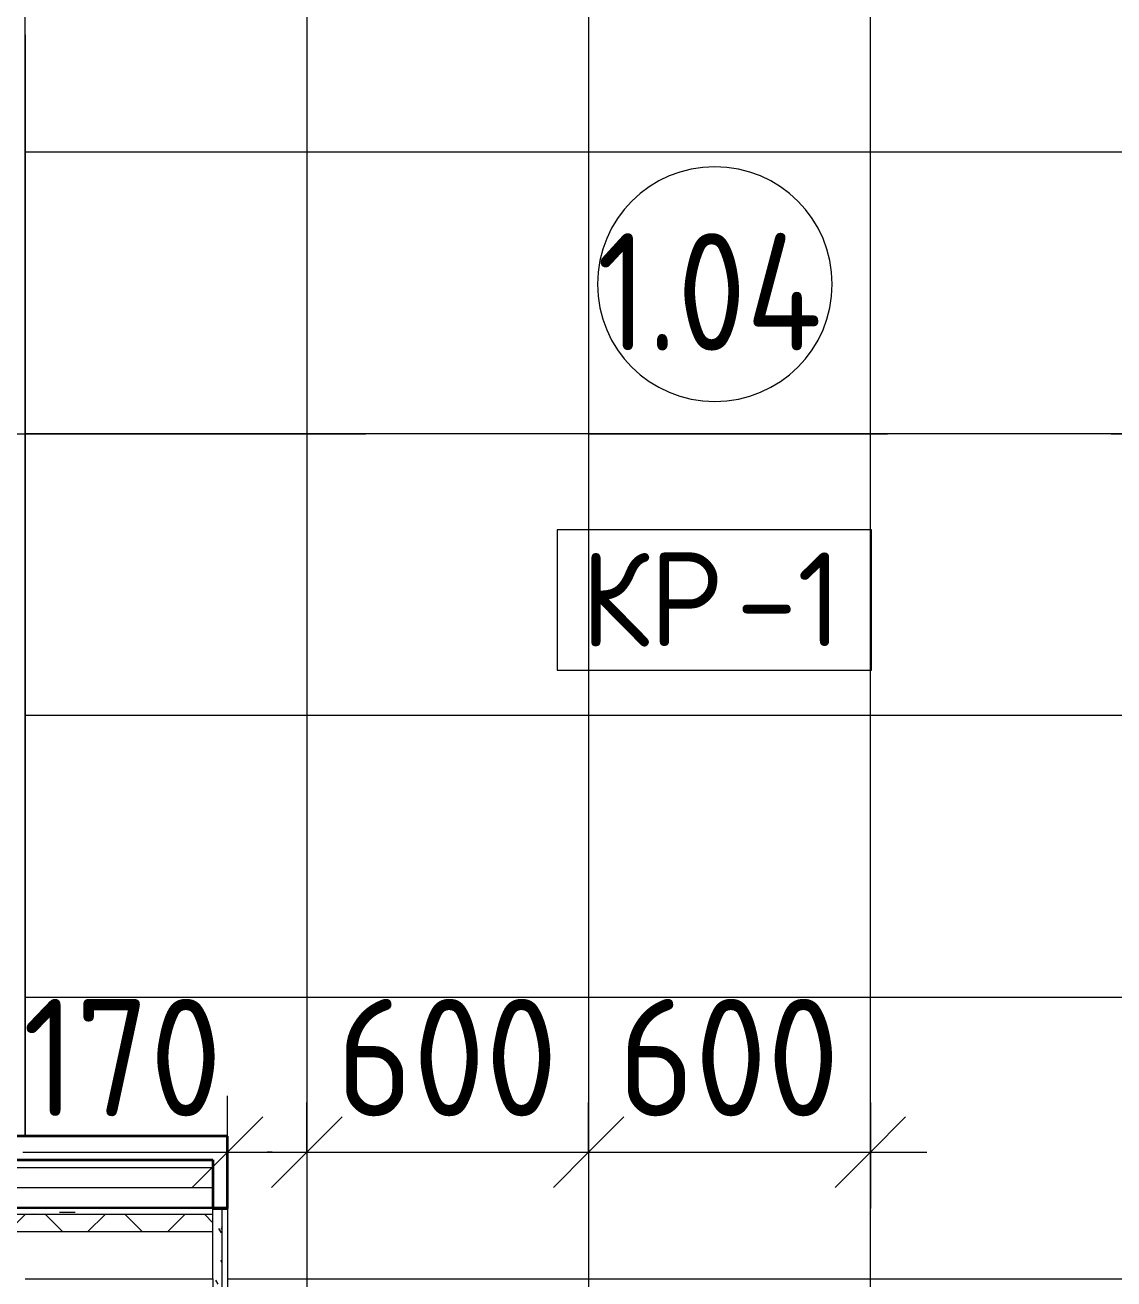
# Model space of a CAD drawing. Header units: millimetres. Extents: x -3238 to 193830, y -8553 to 29000.
# Drawn here: x 30610 to 32929, y 15200 to 17871 of the extents above; entities that cross this region are included whole.
import ezdxf

# ---------------------------------------------------------------- set-up
doc = ezdxf.new("R2010")
doc.units = ezdxf.units.MM
doc.linetypes.add('Осевая', pattern=[3175, 635, -476.25, 1587.5, -476.25])
for name, color, linetype, lineweight in [('A-ANNO-DIMS', 7, 'Continuous', 9), ('A-ANNO-DIMS-100', 7, 'Continuous', 9), ('A-AREA-IDEN', 7, 'Continuous', 9), ('A-FLOR-IDEN', 7, 'Continuous', 9), ('A-FLOR-PATT', 7, 'Continuous', 9), ('A-WALL', 7, 'Continuous', 9), ('A-WALL-PATT', 7, 'Continuous', 9), ('I-WALL', 7, 'Continuous', 9), ('Оси-2', 7, 'Осевая', 9)]:
    doc.layers.add(name, color=color, linetype=linetype, lineweight=lineweight)
for name, color, linetype, lineweight, true_color in [('A-FLOR-1', 7, 'Continuous', 9, 0x787878), ('A-WALL-1', 9, 'Continuous', 9, 0x808080), ('A-WALL-2', 9, 'Continuous', 35, 0x808080), ('A-WALL-FNSH-1', 9, 'Continuous', 9, 0x808080), ('I-WALL-2', 9, 'Continuous', 9, 0x808080), ('I-WALL-3', 7, 'Continuous', 9, 0x3c3c3c)]:
    doc.layers.add(name, color=color, linetype=linetype, lineweight=lineweight, true_color=true_color)
doc.styles.add('GOST Common', font='GOST_Common.ttf', dxfattribs={"width": 0.9, "height": 250})
doc.styles.add('GOST Common_1', font='GOST_Common.ttf', dxfattribs={"height": 200})
doc.styles.add('ISOCPEUR', font='isocpeur.ttf', dxfattribs={"width": 0.9, "height": 250})
doc.dimstyles.new('ISO-2_5_0_9К_БОЛЬШОЙ_округление', dxfattribs={"dimscale": 304.8, "dimtxt": 248.995294, "dimasz": 0.492126, "dimexe": 0.393701, "dimexo": 0, "dimgap": 0, "dimtad": 1, "dimdec": 0, "dimrnd": 10, "dimzin": 0, "dimdsep": 46, "dimtxsty": 'ISOCPEUR', "dimblk1": 'OBLIQUE', "dimblk2": 'OBLIQUE', "dimsah": 1, "dimcen": 0.09, "dimdle": 0.393701, "dimazin": 0, "dimtfac": 1, "dimtdec": 4, "dimtix": 1, "dimtmove": 1, "dimatfit": 3, "dimfxl": 1, "dimtvp": 1, "dimtolj": 1, "dimtzin": 0, "dimarcsym": 2})
doc.dimstyles.new('ISO-2_5_0_9К_БОЛЬШОЙ_округление_1', dxfattribs={"dimscale": 304.8, "dimtxt": 248.995294, "dimasz": 0.492126, "dimexe": 0.393701, "dimexo": 0, "dimgap": 0, "dimtad": 1, "dimdec": 0, "dimrnd": 10, "dimzin": 0, "dimdsep": 46, "dimtxsty": 'ISOCPEUR', "dimblk1": 'OBLIQUE', "dimblk2": 'OBLIQUE', "dimsah": 1, "dimcen": 0.09, "dimdle": 0.393701, "dimazin": 0, "dimtfac": 1, "dimtdec": 4, "dimtix": 1, "dimtmove": 0, "dimatfit": 3, "dimfxl": 1, "dimtvp": 1, "dimtolj": 1, "dimtzin": 0, "dimarcsym": 2})

# ---------------------------------------------------------------- blocks, each defined once
blk = doc.blocks.new('Стены наклон_ амфитеатр - Стены наклон_ амфитеатр-32992696-План устройства полов 2 этажа в осях 1-12')
at = {"layer": 'A-WALL-PATT'}
h = blk.add_hatch(dxfattribs=at)
h.set_pattern_fill('FP_125', color=256, style=0, pattern_type=2)
h.set_pattern_definition([(0, (26444.5, 15476.4), (0, 246.1), []), (90, (26444.5, 15476.4), (-1300, 8e-14), [])])
h.paths.add_polyline_path([(30999.7, 15436.9), (31010, 15436.9), (31010, 15453.5), (21879, 15453.5), (21879, 15436.9), (30843.8, 15436.9)])
h = blk.add_hatch(dxfattribs=at)
h.set_pattern_fill('FP_124', color=256, style=0, pattern_type=2)
h.set_pattern_definition([(180, (26444.5, 15393.5), (-4e-13, -3050), []), (270, (26444.5, 15393.5), (1300, 8e-14), [])])
h.paths.add_polyline_path([(31007.5, 15350), (31010, 15350), (31010, 15436.9), (21879, 15436.9), (21879, 15350), (30843.8, 15350)])
at = {"layer": 'A-WALL'}
blk.add_line((31010, 15436.9), (30590, 15436.9), dxfattribs=at)
at = {"layer": 'A-WALL-2'}
for p, q in [((31041, 15503.7), (30590, 15503.7)), ((31041, 15350), (31041, 15503.7)), ((30590, 15453.5), (31010, 15453.5)), ((31010, 15453.5), (31010, 15350)), ((31010, 15350), (31041, 15350))]:
    blk.add_line(p, q, dxfattribs=at)
blk = doc.blocks.new('Марка_Помещения - Номер-25198446-План устройства полов 2 этажа в осях 1-12')
at = {"layer": 'A-AREA-IDEN'}
for start, end in [(360, 180), (180, 360)]:
    blk.add_arc((0, 0), 2.5, start, end, dxfattribs=at)
blk = doc.blocks.new('М_перекрытий_ЭП - Типоразмер-25383776-План устройства полов 2 этажа в осях 1-12')
at = {"layer": 'A-FLOR-IDEN'}
for p, q in [((3.352, 1.578), (-3.336, 1.578)), ((-3.336, 1.578), (-3.336, -1.406)), ((3.352, -1.406), (3.352, 1.578)), ((-3.336, -1.406), (3.352, -1.406))]:
    blk.add_line(p, q, dxfattribs=at)
blk = doc.blocks.new('DIMBLOCK33-План устройства полов 2 этажа в осях 1-12')
at = {"layer": 'A-ANNO-DIMS-100'}
for p, q in [((31041, 15350), (31041, 15589.9)), ((31210, 15576), (31210, 15349.9)), ((31210, 15469.9), (31210, 15576)), ((30605.2, 15469.9), (31136.2, 15469.9)), ((30921, 15469.9), (31210, 15469.9)), ((31041, 15469.9), (31041, 15350)), ((31136.2, 15469.9), (31125.5, 15469.9))]:
    blk.add_line(p, q, dxfattribs=at)
at = {"layer": 'A-ANNO-DIMS-100', "lineweight": 20}
for p, q in [((31041, 15469.9), (31116, 15544.9)), ((31210, 15469.9), (31285, 15544.9)), ((31041, 15469.9), (30966, 15394.9)), ((31210, 15469.9), (31135, 15394.9))]:
    blk.add_line(p, q, dxfattribs=at)
at = {"layer": 'A-ANNO-DIMS-100', "color": 0, "insert": (30605.2, 15796.5), "char_height": 250, "width": 517.144, "attachment_point": 1, "line_spacing_factor": 1.149209, "style": 'ISOCPEUR'}
blk.add_mtext('170', dxfattribs=at)
blk = doc.blocks.new('_Oblique')
at = {"color": 0, "linetype": 'ByBlock', "lineweight": -2}
blk.add_line((-0.5, -0.5), (0.5, 0.5), dxfattribs=at)
blk = doc.blocks.new('DIMBLOCK34-План устройства полов 2 этажа в осях 1-12')
at = {"layer": 'A-ANNO-DIMS-100'}
for p, q in [((31210, 15576), (31210, 15349.9)), ((31210, 15469.9), (31210, 15576)), ((31810, 15576), (31810, 15349.9)), ((31810, 15469.9), (31810, 15576)), ((31210, 15469.9), (31810, 15469.9))]:
    blk.add_line(p, q, dxfattribs=at)
at = {"layer": 'A-ANNO-DIMS-100', "lineweight": 20}
for p, q in [((31210, 15469.9), (31285, 15544.9)), ((31810, 15469.9), (31885, 15544.9)), ((31210, 15469.9), (31135, 15394.9)), ((31810, 15469.9), (31735, 15394.9))]:
    blk.add_line(p, q, dxfattribs=at)
at = {"layer": 'A-ANNO-DIMS-100', "color": 0, "insert": (31273, 15796.5), "char_height": 250, "width": 568.858, "attachment_point": 1, "line_spacing_factor": 1.149209, "style": 'ISOCPEUR'}
blk.add_mtext('600', dxfattribs=at)
blk = doc.blocks.new('DIMBLOCK35-План устройства полов 2 этажа в осях 1-12')
at = {"layer": 'A-ANNO-DIMS-100'}
for p, q in [((31810, 15576), (31810, 15349.9)), ((31810, 15469.9), (31810, 15576)), ((32410, 15576), (32410, 15349.9)), ((32410, 15469.9), (32410, 15576)), ((31810, 15469.9), (32530, 15469.9))]:
    blk.add_line(p, q, dxfattribs=at)
at = {"layer": 'A-ANNO-DIMS-100', "lineweight": 20}
for p, q in [((31810, 15469.9), (31885, 15544.9)), ((32410, 15469.9), (32485, 15544.9)), ((31810, 15469.9), (31735, 15394.9)), ((32410, 15469.9), (32335, 15394.9))]:
    blk.add_line(p, q, dxfattribs=at)
at = {"layer": 'A-ANNO-DIMS-100', "color": 0, "insert": (31873, 15796.5), "char_height": 250, "width": 568.858, "attachment_point": 1, "line_spacing_factor": 1.149209, "style": 'ISOCPEUR'}
blk.add_mtext('600', dxfattribs=at)

msp = doc.modelspace()

# ---------------------------------------------------------------- hatches: boundary and pattern name
at = {"layer": 'A-FLOR-PATT'}
h = msp.add_hatch(dxfattribs=at)
h.set_pattern_fill('FP_107', color=256, style=0, pattern_type=2)
h.set_pattern_definition([(270, (31810, 17000), (600, 4e-14), []), (0, (31810, 17000), (0, 600), [])])
h.paths.add_polyline_path([(32650, 13790), (32650, 13840), (32660, 13840), (32660, 13880), (32650, 13880), (32650, 13897), (32700, 13897), (32700, 14011), (32979, 14011), (32979, 18481), (33249, 18481.8), (33249, 18870), (33493, 18870), (33493, 20270), (33249, 20270), (33249, 20429), (30610, 20429), (30610, 15503.7), (31041, 15503.7), (31041, 14011), (31300, 14011), (31300, 13897), (31350, 13897), (31350, 13880), (31340, 13880), (31340, 13840), (31350, 13840), (31350, 13790), (32177.9, 13790)])
h.paths.add_polyline_path([(32690, 13840), (32700, 13840), (32700, 13880), (32690, 13880)])
h.paths.add_polyline_path([(31300, 13840), (31310, 13840), (31310, 13880), (31300, 13880)])
h.paths.add_polyline_path([(32074.5, 13963.3), (32074.5, 14035.7), (32209.7, 13999.5), (32137, 13980)])
h.paths.add_polyline_path([(31545, 13963.3), (31411.6, 14000), (31545, 14035.7), (31545, 13980)])
h.paths.add_polyline_path([(31846, 14264.3), (31773.5, 14264.3), (31809.7, 14399.5)])
h.paths.add_polyline_path([(33511.9, 18870), (33550, 18870), (33550, 18880), (33510, 18880), (33510, 18870)])
h.paths.add_polyline_path([(33550, 18910), (33550, 18920), (33510, 18920), (33510, 18910), (33511.9, 18910)])
h.paths.add_polyline_path([(33010, 19000), (32973.8, 19135.2), (33046.2, 19135.2), (33010.3, 19001)])
h.paths.add_polyline_path([(33274.8, 19363.8), (33274.8, 19436.2), (33410, 19400)])
h.paths.add_polyline_path([(32745.2, 19363.8), (32610, 19400), (32745.2, 19436.2), (32745.2, 19400)])
h.paths.add_polyline_path([(33010.3, 19664.8), (32973.8, 19664.8), (33010.3, 19799), (33046.2, 19664.8)])
h.paths.add_polyline_path([(33511.9, 20220), (33550, 20220), (33550, 20230), (33510, 20230), (33510, 20220)])
h.paths.add_polyline_path([(33550, 20260), (33550, 20270), (33510, 20270), (33510, 20260), (33511.9, 20260)])
at = {"layer": 'I-WALL'}
h = msp.add_hatch(dxfattribs=at)
h.set_pattern_fill('FP_106', color=256, style=0, pattern_type=2)
h.set_pattern_definition([(135, (0, 0), (-84.8528, -84.8528), []), (225, (0, 0), (84.8528, -84.8528), [])])
h.paths.add_polyline_path([(31010, 15300), (31010, 15337), (21910, 15337), (21910, 15300), (30843.8, 15300)])
at = {"layer": 'I-WALL-2'}
h = msp.add_hatch(dxfattribs=at)
h.set_pattern_fill('FP_99', color=256, style=0, pattern_type=2)
h.set_pattern_definition([(0, (0, 0), (121.92, 30.48), [10.058, -81.382, 10.058, -81.382, -487.68]), (0, (0, 0), (121.92, 30.48), [-182.88, 10.058, -172.822, 10.058, -81.382, -213.36]), (0, (0, 0), (121.92, 30.48), [-457.2, 10.058, -50.902, 10.058, -142.342]), (120, (45.72, 15.24), (-87.356454, 90.345817), [10.058, -81.382, 10.058, -81.382, -487.68]), (120, (45.72, 15.24), (-87.356454, 90.345817), [-182.88, 10.058, -172.822, 10.058, -81.382, -213.36]), (120, (45.72, 15.24), (-87.356454, 90.345817), [-457.2, 10.058, -50.902, 10.058, -142.342]), (240, (60.96, 76.2), (-34.563546, -120.825817), [10.058, -81.382, 10.058, -81.382, -487.68]), (240, (60.96, 76.2), (-34.563546, -120.825817), [-182.88, 10.058, -172.822, 10.058, -81.382, -213.36]), (240, (60.96, 76.2), (-34.563546, -120.825817), [-457.2, 10.058, -50.902, 10.058, -142.342])])
h.paths.add_polyline_path([(31010, 14000), (31030, 14000), (31030, 15350), (31010, 15350), (31010, 14836.9)])
at = {"layer": 'I-WALL-3'}
h = msp.add_hatch(dxfattribs=at)
h.set_pattern_fill('FP_105', color=256, style=0, pattern_type=2)
h.set_pattern_definition([(0, (0, 0), (406.4, 101.6), [33.528, -271.272, 33.528, -271.272, -1625.6]), (0, (0, 0), (406.4, 101.6), [-609.6, 33.528, -576.072, 33.528, -271.272, -711.2]), (0, (0, 0), (406.4, 101.6), [-1524, 33.528, -169.672, 33.528, -474.472]), (120, (152.4, 50.8), (-291.18818, 301.15272), [33.528, -271.272, 33.528, -271.272, -1625.6]), (120, (152.4, 50.8), (-291.18818, 301.15272), [-609.6, 33.528, -576.072, 33.528, -271.272, -711.2]), (120, (152.4, 50.8), (-291.18818, 301.15272), [-1524, 33.528, -169.672, 33.528, -474.472]), (240, (203.2, 254), (-115.21182, -402.75272), [33.528, -271.272, 33.528, -271.272, -1625.6]), (240, (203.2, 254), (-115.21182, -402.75272), [-609.6, 33.528, -576.072, 33.528, -271.272, -711.2]), (240, (203.2, 254), (-115.21182, -402.75272), [-1524, 33.528, -169.672, 33.528, -474.472])])
h.paths.add_polyline_path([(31010, 15337), (31010, 15350), (21910, 15350), (21910, 15337), (30843.8, 15337)])

# ---------------------------------------------------------------- linework, layer by layer
at = {"layer": 'A-FLOR-1'}
msp.add_line((30610, 17850), (30610, 15503.7), dxfattribs=at)
at = {"layer": 'A-WALL'}
for p, q in [((31010, 15337), (21910, 15337)), ((31010, 15300), (21910, 15300)), ((31010, 15200), (31010, 13780))]:
    msp.add_line(p, q, dxfattribs=at)
at = {"layer": 'A-WALL-1'}
for p, q in [((31030, 15350), (21890, 15350)), ((31010, 15200), (31010, 15350)), ((30610, 15200), (31010, 15200))]:
    msp.add_line(p, q, dxfattribs=at)
at = {"layer": 'A-WALL-FNSH-1'}
for p, q in [((31040, 15352), (21910, 15352)), ((31030, 15350), (31040, 15350)), ((31040, 15350), (31040, 15352))]:
    msp.add_line(p, q, dxfattribs=at)
at = {"layer": 'I-WALL'}
for p, q in [((31030, 14000), (31030, 15350)), ((31041, 15350), (31040, 15350)), ((31041, 15350), (31041, 14011))]:
    msp.add_line(p, q, dxfattribs=at)
at = {"layer": 'Оси-2'}
msp.add_line((61.6, 17000), (36030, 17000), dxfattribs=at)

# ---------------------------------------------------------------- block references
at = {"layer": 'A-AREA-IDEN', "xscale": 99.99999999999993, "yscale": 99.99999999999993, "zscale": 99.99999999999993}
msp.add_blockref('Марка_Помещения - Номер-25198446-План устройства полов 2 этажа в осях 1-12', (32078.8, 17318.8), dxfattribs=at)
at = {"layer": 'A-FLOR-IDEN', "xscale": 99.99999999999993, "yscale": 99.99999999999993, "zscale": 99.99999999999993}
msp.add_blockref('М_перекрытий_ЭП - Типоразмер-25383776-План устройства полов 2 этажа в осях 1-12', (32076.9, 16637.5), dxfattribs=at)
at = {"layer": 'A-WALL'}
msp.add_blockref('Стены наклон_ амфитеатр - Стены наклон_ амфитеатр-32992696-План устройства полов 2 этажа в осях 1-12', (0, 0), dxfattribs=at)

# ---------------------------------------------------------------- texts
at = {"layer": 'A-AREA-IDEN', "insert": (31827.9, 17427.3), "char_height": 250, "width": 627.721, "attachment_point": 1, "style": 'GOST Common'}
msp.add_mtext('1.04', dxfattribs=at)
at = {"layer": 'A-FLOR-IDEN', "char_height": 200, "attachment_point": 1, "style": 'GOST Common_1'}
for s, insert, width in [('КР', (31793.4, 16747.3), 400.844), ('-1', (32124.1, 16747.3), 296.624)]:
    msp.add_mtext(s, dxfattribs=dict(at, insert=insert, width=width))

# ---------------------------------------------------------------- dimensions: what is measured, and where the dimension line sits
at = {"layer": 'A-ANNO-DIMS'}
dim = msp.add_linear_dim(base=(31210, 15469.9), p1=(31041, 15350), p2=(31210, 15576), dimstyle='ISO-2_5_0_9К_БОЛЬШОЙ_округление', override={"dimpost": '<>', "dimfxl": 282.179298}, dxfattribs=at)
dim.commit()
dim.dimension.update_dxf_attribs({"geometry": 'DIMBLOCK33-План устройства полов 2 этажа в осях 1-12', "text_midpoint": (30863.8, 15629.9), "dimtype": 160})
for base, p1, p2, picture, middle in [((31810, 15469.9), (31210, 15576), (31810, 15576), 'DIMBLOCK34-План устройства полов 2 этажа в осях 1-12', (31510, 15594.9)), ((32410, 15469.9), (31810, 15576), (32410, 15576), 'DIMBLOCK35-План устройства полов 2 этажа в осях 1-12', (32110, 15594.9))]:
    dim = msp.add_linear_dim(base=base, p1=p1, p2=p2, dimstyle='ISO-2_5_0_9К_БОЛЬШОЙ_округление_1', override={"dimpost": '<>', "dimfxl": 600}, dxfattribs=at)
    dim.commit()
    dim.dimension.update_dxf_attribs({"geometry": picture, "text_midpoint": middle})

doc.saveas('drawing.dxf')
